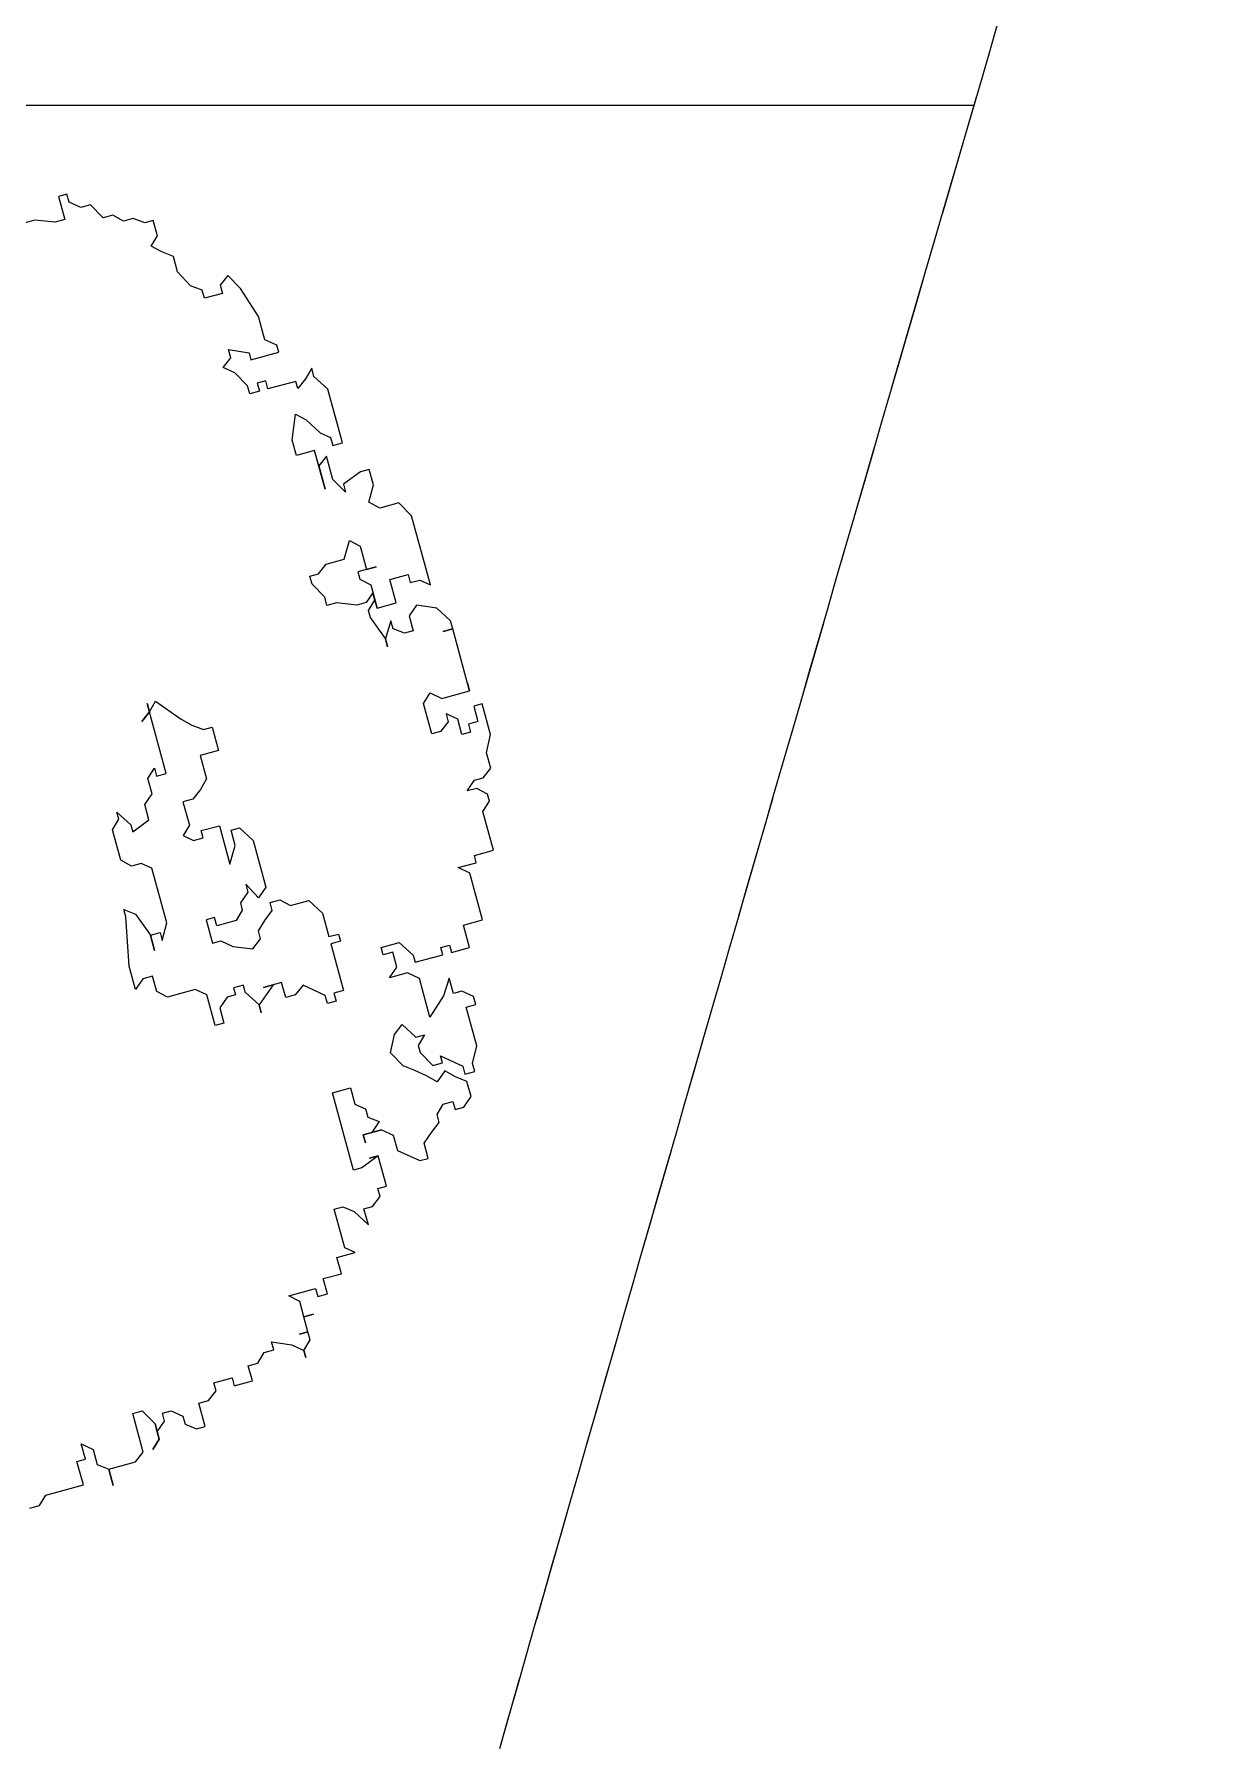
# Model space of a CAD drawing. Extents: x -30 to 1202, y 231 to 898.
# Drawn here: x 385.227 to 387.656, y 366.898 to 370.468 of the extents above; entities that cross this region are included whole.
import ezdxf

# ---------------------------------------------------------------- set-up
doc = ezdxf.new("R2010")
doc.units = 0
doc.header["$LTSCALE"] = 0.04
doc.linetypes.add('DASHED2', pattern=[9.525, 6.35, -3.175])
doc.layers.get('0').update_dxf_attribs({"linetype": 'CONTINUOUS'})
for name, color, linetype in [('0.2', 2, 'CONTINUOUS'), ('CONTORXXNP----00', 255, 'CONTINUOUS'), ('PISO', 1, 'CONTINUOUS'), ('PROYECCIÓN', 2, 'DASHED2')]:
    doc.layers.add(name, color=color, linetype=linetype)
doc.styles.get("Standard").update_dxf_attribs({"font": 'romans.shx'})

# ---------------------------------------------------------------- blocks, each defined once
blk = doc.blocks.new('ARB3')
at = {"color": 0}
for p, q in [((-0.487, -0.0708), (-0.487, -0.0777)), ((-0.487, -0.0777), (-0.4812, -0.0839)), ((-0.4812, -0.0839), (-0.4812, -0.1108)), ((-0.4812, -0.1108), (-0.4644, -0.1108)), ((-0.4644, -0.1108), (-0.4644, -0.1169)), ((-0.4644, -0.1169), (-0.4534, -0.1169)), ((-0.4534, -0.1169), (-0.4592, -0.1238)), ((-0.4754, -0.1308), (-0.487, -0.1308)), ((-0.487, -0.1308), (-0.4754, -0.1308)), ((-0.4702, -0.1238), (-0.4754, -0.1308)), ((-0.4754, -0.1308), (-0.4754, -0.15)), ((-0.4592, -0.1238), (-0.4702, -0.1238)), ((-0.4754, -0.15), (-0.4702, -0.1569)), ((-0.4702, -0.1569), (-0.4424, -0.1569)), ((-0.4644, -0.17), (-0.4702, -0.1638)), ((-0.4702, -0.1638), (-0.4644, -0.17)), ((-0.4424, -0.1638), (-0.4534, -0.17)), ((-0.4424, -0.1569), (-0.4424, -0.1638)), ((-0.4534, -0.17), (-0.4644, -0.17)), ((-0.4644, -0.17), (-0.4592, -0.17)), ((-0.4592, -0.17), (-0.4534, -0.1769)), ((-0.4534, -0.1769), (-0.4476, -0.1769)), ((-0.4476, -0.1769), (-0.4476, -0.1831)), ((-0.4592, -0.19), (-0.4644, -0.1969)), ((-0.4534, -0.19), (-0.4592, -0.19)), ((-0.4476, -0.1831), (-0.4534, -0.19)), ((-0.4644, -0.1969), (-0.4644, -0.2031)), ((-0.4644, -0.2031), (-0.4476, -0.2031)), ((-0.4476, -0.2031), (-0.4476, -0.21)), ((-0.4476, -0.21), (-0.4424, -0.2169)), ((-0.4424, -0.2169), (-0.4366, -0.2169)), ((-0.4366, -0.2169), (-0.4366, -0.23)), ((-0.4366, -0.23), (-0.4424, -0.23)), ((-0.4424, -0.23), (-0.4424, -0.243)), ((-0.1531, -0.243), (-0.1589, -0.2361)), ((-0.1589, -0.2361), (-0.1421, -0.2361)), ((-0.1421, -0.2361), (-0.1085, -0.243)), ((-0.4424, -0.243), (-0.4315, -0.243)), ((-0.4315, -0.243), (-0.4315, -0.25)), ((-0.1531, -0.25), (-0.1531, -0.243)), ((-0.1085, -0.243), (-0.1033, -0.243)), ((-0.1033, -0.243), (-0.1085, -0.25)), ((-0.4315, -0.25), (-0.4256, -0.2561)), ((-0.4256, -0.2561), (-0.4256, -0.263)), ((-0.1699, -0.2561), (-0.1641, -0.25)), ((-0.1699, -0.2761), (-0.1699, -0.2561)), ((-0.1641, -0.25), (-0.1531, -0.25)), ((-0.1253, -0.2561), (-0.1363, -0.2561)), ((-0.1363, -0.2561), (-0.1253, -0.2561)), ((-0.1085, -0.25), (-0.1253, -0.2561)), ((-0.1253, -0.2561), (-0.1253, -0.263)), ((-0.0756, -0.2561), (-0.0698, -0.25)), ((-0.0756, -0.263), (-0.0756, -0.2561)), ((-0.0698, -0.25), (-0.0478, -0.25)), ((-0.0478, -0.25), (-0.042, -0.2561)), ((-0.0368, -0.2561), (-0.0478, -0.263)), ((-0.042, -0.2561), (-0.0368, -0.2561)), ((-0.4256, -0.263), (-0.4198, -0.263)), ((-0.4198, -0.263), (-0.4256, -0.2761)), ((-0.1253, -0.263), (-0.1311, -0.263)), ((-0.1311, -0.263), (-0.1201, -0.2692)), ((-0.1201, -0.2692), (-0.0807, -0.2692)), ((-0.0807, -0.2692), (-0.0756, -0.263)), ((-0.0478, -0.263), (-0.053, -0.263)), ((-0.053, -0.263), (-0.0478, -0.2761)), ((-0.4315, -0.283), (-0.4366, -0.283)), ((-0.4366, -0.283), (-0.4315, -0.283)), ((-0.4256, -0.2761), (-0.4315, -0.283)), ((-0.4315, -0.283), (-0.4256, -0.2892)), ((-0.4198, -0.2892), (-0.4198, -0.283)), ((-0.4198, -0.283), (-0.4198, -0.2892)), ((-0.3979, -0.2892), (-0.3921, -0.283)), ((-0.3921, -0.283), (-0.3921, -0.3022)), ((-0.1976, -0.2892), (-0.1976, -0.283)), ((-0.1976, -0.283), (-0.1757, -0.283)), ((-0.1757, -0.283), (-0.1699, -0.2761)), ((-0.0478, -0.2761), (-0.0368, -0.2761)), ((-0.0368, -0.2761), (-0.031, -0.283)), ((-0.031, -0.283), (-0.02, -0.283)), ((-0.02, -0.283), (-0.0142, -0.2892)), ((-0.4256, -0.2892), (-0.4198, -0.2892)), ((-0.4198, -0.2892), (-0.4089, -0.2892)), ((-0.4089, -0.2892), (-0.4089, -0.2961)), ((-0.4089, -0.2961), (-0.4089, -0.2892)), ((-0.4089, -0.2892), (-0.3979, -0.2892)), ((-0.1867, -0.2892), (-0.1976, -0.2892)), ((-0.1809, -0.2961), (-0.1867, -0.2892)), ((-0.1809, -0.3022), (-0.1809, -0.2961)), ((-0.1253, -0.2961), (-0.1421, -0.2961)), ((-0.1421, -0.2961), (-0.1421, -0.3022)), ((-0.1253, -0.3022), (-0.1253, -0.2961)), ((-0.0646, -0.2961), (-0.0698, -0.3022)), ((-0.0588, -0.3022), (-0.0646, -0.2961)), ((-0.0142, -0.2892), (-0.02, -0.2892)), ((-0.02, -0.2892), (-0.02, -0.2961)), ((-0.02, -0.2961), (0.0304, -0.2961)), ((0.0245, -0.2961), (0.0194, -0.2892)), ((0.0194, -0.2892), (0.0245, -0.2961)), ((0.0304, -0.2961), (0.0245, -0.2961)), ((0.0245, -0.2961), (0.0304, -0.3022)), ((-0.3921, -0.3022), (-0.3979, -0.3022)), ((-0.3979, -0.3022), (-0.3979, -0.3092)), ((-0.3979, -0.3092), (-0.3869, -0.3092)), ((-0.3869, -0.3092), (-0.3869, -0.3222)), ((-0.1918, -0.3161), (-0.1809, -0.3092)), ((-0.1757, -0.3022), (-0.1809, -0.3022)), ((-0.1809, -0.3092), (-0.1757, -0.3092)), ((-0.1757, -0.3092), (-0.1757, -0.3022)), ((-0.1479, -0.3092), (-0.1531, -0.3222)), ((-0.1421, -0.3022), (-0.1479, -0.3092)), ((-0.1311, -0.3161), (-0.1311, -0.3022)), ((-0.1311, -0.3022), (-0.1253, -0.3022)), ((-0.0698, -0.3022), (-0.0698, -0.3092)), ((-0.0698, -0.3092), (-0.0646, -0.3092)), ((-0.0646, -0.3092), (-0.0646, -0.3222)), ((-0.042, -0.3022), (-0.0588, -0.3022)), ((-0.042, -0.3092), (-0.042, -0.3022)), ((-0.0368, -0.3161), (-0.042, -0.3092)), ((0.0304, -0.3022), (0.0136, -0.3161)), ((0.3695, -0.3222), (0.3746, -0.3092)), ((0.3746, -0.3092), (0.3746, -0.3022)), ((-0.1918, -0.3161), (-0.1976, -0.3161)), ((-0.1976, -0.3161), (-0.1918, -0.3161)), ((-0.1809, -0.3292), (-0.1918, -0.3161)), ((-0.1253, -0.3222), (-0.1311, -0.3161)), ((-0.031, -0.3222), (-0.0368, -0.3161)), ((0.0136, -0.3161), (0.0078, -0.3222)), ((-0.3869, -0.3222), (-0.3753, -0.3222)), ((-0.3753, -0.3222), (-0.3753, -0.3353)), ((-0.3753, -0.3353), (-0.3701, -0.3292)), ((-0.3701, -0.3292), (-0.3423, -0.3292)), ((-0.3423, -0.3292), (-0.3423, -0.3353)), ((-0.1809, -0.3353), (-0.1809, -0.3222)), ((-0.1809, -0.3222), (-0.1809, -0.3292)), ((-0.1809, -0.3292), (-0.1809, -0.3222)), ((-0.1809, -0.3222), (-0.1809, -0.3292)), ((-0.1531, -0.3222), (-0.1479, -0.3292)), ((-0.1479, -0.3292), (-0.1421, -0.3292)), ((-0.1421, -0.3292), (-0.1363, -0.3353)), ((-0.1201, -0.3222), (-0.1253, -0.3222)), ((-0.1143, -0.3292), (-0.1201, -0.3222)), ((-0.1201, -0.3353), (-0.1085, -0.3292)), ((-0.1085, -0.3292), (-0.1143, -0.3292)), ((-0.0646, -0.3222), (-0.0924, -0.3222)), ((-0.0924, -0.3222), (-0.0807, -0.3292)), ((-0.0807, -0.3292), (-0.0698, -0.3292)), ((-0.0698, -0.3292), (-0.0698, -0.3353)), ((-0.0142, -0.3222), (-0.031, -0.3222)), ((-0.0142, -0.3353), (-0.0142, -0.3222)), ((0.0078, -0.3222), (0.0026, -0.3292)), ((0.0026, -0.3292), (0.0026, -0.3353)), ((0.3695, -0.3292), (0.3695, -0.3222)), ((0.3862, -0.3292), (0.3695, -0.3292)), ((0.3862, -0.3353), (0.3862, -0.3292)), ((-0.3475, -0.3422), (-0.3591, -0.3492)), ((-0.3423, -0.3353), (-0.3475, -0.3422)), ((-0.1918, -0.3422), (-0.1918, -0.3353)), ((-0.1918, -0.3353), (-0.1809, -0.3353)), ((-0.1867, -0.3492), (-0.1918, -0.3422)), ((-0.1363, -0.3353), (-0.1311, -0.3422)), ((-0.1311, -0.3422), (-0.1253, -0.3422)), ((-0.1253, -0.3422), (-0.1253, -0.3492)), ((-0.1143, -0.3422), (-0.1201, -0.3353)), ((-0.0807, -0.3422), (-0.1143, -0.3422)), ((-0.0698, -0.3353), (-0.0807, -0.3422)), ((0.0026, -0.3353), (-0.0142, -0.3353)), ((0.3746, -0.3422), (0.3804, -0.3353)), ((0.3746, -0.3492), (0.3746, -0.3422)), ((0.3804, -0.3353), (0.3862, -0.3353)), ((-0.3591, -0.3492), (-0.3475, -0.3492)), ((-0.3475, -0.3492), (-0.3475, -0.3553)), ((-0.3475, -0.3553), (-0.3423, -0.3622)), ((-0.3197, -0.3553), (-0.3197, -0.3492)), ((-0.3197, -0.3492), (-0.2642, -0.3492)), ((-0.3146, -0.3684), (-0.3197, -0.3553)), ((-0.2642, -0.3492), (-0.2642, -0.3622)), ((-0.1976, -0.3622), (-0.1867, -0.3492)), ((-0.1253, -0.3492), (-0.1311, -0.3553)), ((-0.1311, -0.3553), (-0.1311, -0.3684)), ((0.3636, -0.3553), (0.3746, -0.3492)), ((0.3636, -0.3622), (0.3636, -0.3553)), ((-0.3423, -0.3622), (-0.3365, -0.3622)), ((-0.3365, -0.3622), (-0.3365, -0.3684)), ((-0.3365, -0.3684), (-0.3146, -0.3684)), ((-0.3146, -0.3684), (-0.3146, -0.3622)), ((-0.3146, -0.3622), (-0.3146, -0.3684)), ((-0.2978, -0.3622), (-0.3036, -0.3622)), ((-0.3036, -0.3622), (-0.2978, -0.3622)), ((-0.2978, -0.3684), (-0.2978, -0.3622)), ((-0.2978, -0.3622), (-0.2978, -0.3753)), ((-0.2919, -0.3753), (-0.2978, -0.3684)), ((-0.2868, -0.3684), (-0.2919, -0.3753)), ((-0.281, -0.3684), (-0.2868, -0.3684)), ((-0.2758, -0.3622), (-0.281, -0.3684)), ((-0.2642, -0.3622), (-0.2758, -0.3622)), ((-0.2035, -0.3684), (-0.2035, -0.3622)), ((-0.2035, -0.3622), (-0.1976, -0.3622)), ((-0.1976, -0.3684), (-0.2035, -0.3684)), ((-0.1976, -0.3753), (-0.1976, -0.3684)), ((-0.1311, -0.3684), (-0.1421, -0.3753)), ((0.3578, -0.3684), (0.3636, -0.3622)), ((0.3578, -0.3753), (0.3578, -0.3684)), ((-0.2978, -0.3753), (-0.3036, -0.3822)), ((-0.1641, -0.3753), (-0.1976, -0.3753)), ((-0.1641, -0.3822), (-0.1641, -0.3753)), ((-0.1421, -0.3753), (-0.1589, -0.3753)), ((-0.1589, -0.3753), (-0.1589, -0.3822)), ((0.3527, -0.3822), (0.3578, -0.3753)), ((-0.3146, -0.3822), (-0.3255, -0.3953)), ((-0.3036, -0.3822), (-0.3146, -0.3822)), ((-0.1589, -0.3822), (-0.1641, -0.3822)), ((0.3249, -0.3953), (0.3301, -0.3884)), ((0.3301, -0.3884), (0.3359, -0.3822)), ((0.3359, -0.3822), (0.3417, -0.3884)), ((0.3417, -0.3884), (0.3527, -0.3884)), ((0.3527, -0.3884), (0.3527, -0.3822)), ((-0.3255, -0.3953), (-0.3255, -0.4014)), ((-0.3255, -0.4014), (-0.3146, -0.4014)), ((-0.3146, -0.4014), (-0.3087, -0.4084)), ((-0.2642, -0.4084), (-0.259, -0.4014)), ((-0.259, -0.4014), (-0.248, -0.3953)), ((-0.248, -0.3953), (-0.2364, -0.4014)), ((-0.2364, -0.4014), (-0.2312, -0.4084)), ((0.2971, -0.4084), (0.3023, -0.4014)), ((0.3023, -0.4014), (0.3139, -0.3953)), ((0.3139, -0.3953), (0.3249, -0.3953)), ((-0.3087, -0.4084), (-0.3036, -0.4153)), ((-0.3036, -0.4153), (-0.2978, -0.4153)), ((-0.2978, -0.4153), (-0.2919, -0.4214)), ((-0.2758, -0.4214), (-0.27, -0.4153)), ((-0.27, -0.4153), (-0.2642, -0.4084)), ((-0.2532, -0.4153), (-0.2642, -0.4214)), ((-0.248, -0.4153), (-0.2532, -0.4153)), ((-0.2422, -0.4214), (-0.248, -0.4153)), ((-0.2312, -0.4084), (-0.2422, -0.4153)), ((-0.2422, -0.4153), (-0.2422, -0.4214)), ((-0.1976, -0.4214), (-0.1976, -0.4084)), ((-0.1976, -0.4084), (-0.1918, -0.4153)), ((-0.1918, -0.4153), (-0.1809, -0.4153)), ((-0.1809, -0.4153), (-0.1809, -0.4084)), ((-0.1809, -0.4084), (-0.1757, -0.4084)), ((-0.1757, -0.4084), (-0.1757, -0.4214)), ((0.2248, -0.4214), (0.2358, -0.4153)), ((0.2358, -0.4153), (0.2416, -0.4084)), ((0.2416, -0.4084), (0.2467, -0.4153)), ((0.2467, -0.4153), (0.2525, -0.4153)), ((0.2525, -0.4153), (0.2467, -0.4284)), ((0.2913, -0.4214), (0.2913, -0.4084)), ((0.2913, -0.4084), (0.2971, -0.4084)), ((-0.2919, -0.4284), (-0.2978, -0.4284)), ((-0.2978, -0.4284), (-0.2978, -0.4345)), ((-0.2919, -0.4214), (-0.2919, -0.4284)), ((-0.27, -0.4284), (-0.2758, -0.4214)), ((-0.2758, -0.4345), (-0.27, -0.4284)), ((-0.259, -0.4284), (-0.27, -0.4414)), ((-0.2642, -0.4214), (-0.2642, -0.4284)), ((-0.2642, -0.4284), (-0.259, -0.4284)), ((-0.2196, -0.4414), (-0.2312, -0.4284)), ((-0.2312, -0.4284), (-0.2035, -0.4284)), ((-0.2035, -0.4284), (-0.1976, -0.4214)), ((-0.1867, -0.4284), (-0.1918, -0.4284)), ((-0.1918, -0.4284), (-0.1918, -0.4484)), ((-0.1757, -0.4214), (-0.1867, -0.4284)), ((0.0691, -0.4345), (0.0801, -0.4284)), ((0.0801, -0.4284), (0.0859, -0.4284)), ((0.0859, -0.4284), (0.0859, -0.4345)), ((0.219, -0.4284), (0.219, -0.4214)), ((0.219, -0.4214), (0.2248, -0.4214)), ((0.2248, -0.4284), (0.219, -0.4284)), ((0.2248, -0.4345), (0.2248, -0.4284)), ((0.2467, -0.4284), (0.2416, -0.4284)), ((0.2416, -0.4284), (0.2416, -0.4484)), ((0.2971, -0.4214), (0.2913, -0.4214)), ((0.2913, -0.4345), (0.3023, -0.4284)), ((0.3023, -0.4284), (0.2971, -0.4214)), ((-0.2978, -0.4345), (-0.2919, -0.4414)), ((-0.281, -0.4414), (-0.2758, -0.4345)), ((0.0633, -0.4414), (0.0633, -0.4345)), ((0.0633, -0.4345), (0.0691, -0.4345)), ((0.0859, -0.4345), (0.0911, -0.4414)), ((0.219, -0.4545), (0.219, -0.4345)), ((0.219, -0.4345), (0.2248, -0.4345)), ((0.2693, -0.4414), (0.2913, -0.4345)), ((-0.2919, -0.4414), (-0.281, -0.4414)), ((-0.27, -0.4414), (-0.2758, -0.4414)), ((-0.2758, -0.4414), (-0.2758, -0.4484)), ((-0.2758, -0.4484), (-0.27, -0.4484)), ((-0.27, -0.4484), (-0.259, -0.4545)), ((-0.2086, -0.4484), (-0.2196, -0.4414)), ((-0.2196, -0.4545), (-0.2196, -0.4484)), ((-0.2196, -0.4484), (-0.2086, -0.4484)), ((-0.1918, -0.4484), (-0.1867, -0.4484)), ((-0.1867, -0.4484), (-0.1867, -0.4545)), ((0.0581, -0.4545), (0.0633, -0.4414)), ((0.0911, -0.4414), (0.0911, -0.4545)), ((0.1692, -0.4545), (0.1692, -0.4414)), ((0.1692, -0.4414), (0.1802, -0.4414)), ((0.1802, -0.4414), (0.197, -0.4484)), ((0.197, -0.4484), (0.1912, -0.4545)), ((0.2416, -0.4484), (0.2467, -0.4484)), ((0.2467, -0.4484), (0.2525, -0.4414)), ((0.2525, -0.4414), (0.2693, -0.4414)), ((-0.259, -0.4545), (-0.2312, -0.4545)), ((-0.2312, -0.4545), (-0.2312, -0.4614)), ((-0.2312, -0.4614), (-0.2254, -0.4614)), ((-0.2254, -0.4614), (-0.2196, -0.4545)), ((-0.1867, -0.4545), (-0.1918, -0.4545)), ((-0.1918, -0.4545), (-0.1918, -0.4676)), ((0.0304, -0.4676), (0.0472, -0.4614)), ((0.0472, -0.4614), (0.0523, -0.4614)), ((0.0523, -0.4614), (0.0581, -0.4676)), ((0.0581, -0.4614), (0.0581, -0.4545)), ((0.0633, -0.4676), (0.0581, -0.4614)), ((0.0749, -0.4614), (0.0691, -0.4676)), ((0.0801, -0.4614), (0.0749, -0.4614)), ((0.0801, -0.4745), (0.0801, -0.4614)), ((0.0911, -0.4545), (0.1027, -0.4614)), ((0.1027, -0.4614), (0.0969, -0.4676)), ((0.1356, -0.4676), (0.1466, -0.4614)), ((0.1582, -0.4545), (0.1415, -0.4545)), ((0.1415, -0.4545), (0.1692, -0.4545)), ((0.1466, -0.4614), (0.1634, -0.4614)), ((0.1634, -0.4614), (0.1582, -0.4545)), ((0.1802, -0.4614), (0.175, -0.4676)), ((0.1912, -0.4545), (0.1802, -0.4614)), ((0.219, -0.4614), (0.2138, -0.4545)), ((0.2138, -0.4545), (0.219, -0.4545)), ((0.2248, -0.4676), (0.219, -0.4614)), ((-0.1918, -0.4676), (-0.1757, -0.4676)), ((-0.1757, -0.4676), (-0.1757, -0.4814)), ((-0.1421, -0.4814), (-0.1363, -0.4745)), ((-0.1363, -0.4745), (-0.1363, -0.4876)), ((0.0304, -0.4676), (0.0245, -0.4676)), ((0.0245, -0.4676), (0.0304, -0.4676)), ((0.0413, -0.4745), (0.0304, -0.4676)), ((0.0304, -0.4814), (0.0355, -0.4745)), ((0.0355, -0.4745), (0.0413, -0.4745)), ((0.0691, -0.4676), (0.0523, -0.4676)), ((0.0523, -0.4676), (0.0523, -0.4814)), ((0.0581, -0.4676), (0.0633, -0.4676)), ((0.0969, -0.4676), (0.0801, -0.4676)), ((0.0801, -0.4676), (0.0801, -0.4745)), ((0.1415, -0.4676), (0.1356, -0.4676)), ((0.1466, -0.4814), (0.1415, -0.4676)), ((0.175, -0.4676), (0.1692, -0.4676)), ((0.1692, -0.4676), (0.1692, -0.4745)), ((0.1692, -0.4745), (0.208, -0.4745)), ((0.208, -0.4745), (0.219, -0.4676)), ((0.219, -0.4676), (0.2248, -0.4676)), ((-0.1757, -0.4814), (-0.1421, -0.4814)), ((-0.1363, -0.4876), (-0.1311, -0.4876)), ((-0.1311, -0.4876), (-0.1311, -0.5014)), ((-0.042, -0.4876), (-0.042, -0.4814)), ((-0.042, -0.4814), (-0.02, -0.4814)), ((-0.0368, -0.4945), (-0.042, -0.4876)), ((-0.02, -0.4814), (-0.0142, -0.4876)), ((-0.0142, -0.4876), (-0.02, -0.4945)), ((0.0304, -0.4876), (0.0304, -0.4814)), ((0.0413, -0.4876), (0.0304, -0.4876)), ((0.0472, -0.4945), (0.0413, -0.4876)), ((0.0523, -0.4814), (0.0691, -0.4814)), ((0.0691, -0.4814), (0.0691, -0.4945)), ((0.1188, -0.4876), (0.1247, -0.4814)), ((0.1188, -0.5014), (0.1188, -0.4876)), ((0.1247, -0.4814), (0.1356, -0.4876)), ((0.1356, -0.4876), (0.1466, -0.4876)), ((0.1466, -0.4876), (0.1466, -0.4814)), ((-0.0866, -0.5014), (-0.0866, -0.4945)), ((-0.0866, -0.4945), (-0.0807, -0.5014)), ((-0.0368, -0.5014), (-0.031, -0.4945)), ((-0.031, -0.4945), (-0.0368, -0.4945)), ((-0.02, -0.4945), (-0.02, -0.5145)), ((0.0413, -0.5076), (0.0472, -0.4945)), ((0.0691, -0.4945), (0.0633, -0.4945)), ((0.0633, -0.4945), (0.0633, -0.5014)), ((-0.1311, -0.5014), (-0.1033, -0.5014)), ((-0.1033, -0.5014), (-0.0975, -0.5076)), ((-0.0975, -0.5076), (-0.0924, -0.5076)), ((-0.0924, -0.5076), (-0.0866, -0.5014)), ((-0.0807, -0.5014), (-0.0807, -0.5076)), ((-0.0807, -0.5076), (-0.0756, -0.5145)), ((-0.0478, -0.5076), (-0.0478, -0.5014)), ((-0.0478, -0.5014), (-0.0368, -0.5014)), ((-0.042, -0.5076), (-0.0478, -0.5076)), ((-0.042, -0.5145), (-0.042, -0.5076)), ((0.0245, -0.5145), (0.0245, -0.5076)), ((0.0245, -0.5076), (0.0245, -0.5145)), ((0.0304, -0.5145), (0.0413, -0.5076)), ((0.0633, -0.5014), (0.0581, -0.5076)), ((0.0581, -0.5076), (0.1079, -0.5076)), ((0.1079, -0.5076), (0.1188, -0.5014)), ((-0.0756, -0.5145), (-0.0646, -0.5145)), ((-0.0646, -0.5145), (-0.053, -0.5206)), ((-0.053, -0.5206), (-0.031, -0.5206)), ((-0.031, -0.5145), (-0.042, -0.5145)), ((-0.031, -0.5206), (-0.031, -0.5145)), ((-0.02, -0.5145), (-0.0142, -0.5145)), ((-0.0142, -0.5145), (-0.02, -0.5145)), ((-0.02, -0.5145), (0.0245, -0.5145)), ((0.0245, -0.5145), (0.0304, -0.5145))]:
    blk.add_line(p, q, dxfattribs=at)
at = {"layer": 'CONTORXXNP----00'}
for p, q in [((-0.487, -0.0708), (-0.487, -0.0777)), ((-0.487, -0.0777), (-0.4812, -0.0839)), ((-0.4812, -0.0839), (-0.4812, -0.1108)), ((-0.4812, -0.1108), (-0.4644, -0.1108)), ((-0.4644, -0.1108), (-0.4644, -0.1169)), ((-0.4644, -0.1169), (-0.4534, -0.1169)), ((-0.4534, -0.1169), (-0.4592, -0.1238)), ((-0.4702, -0.1238), (-0.4754, -0.1308)), ((-0.4754, -0.1308), (-0.4754, -0.15)), ((-0.4592, -0.1238), (-0.4702, -0.1238)), ((-0.4754, -0.15), (-0.4702, -0.1569)), ((-0.4702, -0.1569), (-0.4424, -0.1569)), ((-0.4424, -0.1638), (-0.4534, -0.17)), ((-0.4424, -0.1569), (-0.4424, -0.1638)), ((-0.4592, -0.17), (-0.4534, -0.17)), ((-0.4592, -0.17), (-0.4534, -0.1769)), ((-0.4534, -0.1769), (-0.4476, -0.1769)), ((-0.4476, -0.1769), (-0.4476, -0.1831)), ((-0.4592, -0.19), (-0.4644, -0.1969)), ((-0.4534, -0.19), (-0.4592, -0.19)), ((-0.4476, -0.1831), (-0.4534, -0.19)), ((-0.4644, -0.1969), (-0.4644, -0.2031)), ((-0.4644, -0.2031), (-0.4476, -0.2031)), ((-0.4476, -0.2031), (-0.4476, -0.21)), ((-0.4476, -0.21), (-0.4424, -0.2169)), ((-0.4424, -0.2169), (-0.4366, -0.2169)), ((-0.4366, -0.2169), (-0.4366, -0.23)), ((-0.4424, -0.23), (-0.4424, -0.243)), ((-0.4366, -0.23), (-0.4424, -0.23)), ((-0.4424, -0.243), (-0.4315, -0.243)), ((-0.4315, -0.243), (-0.4315, -0.25)), ((-0.4315, -0.25), (-0.4256, -0.2561)), ((-0.4256, -0.2561), (-0.4256, -0.263)), ((-0.4198, -0.263), (-0.4256, -0.2761)), ((-0.4256, -0.263), (-0.4198, -0.263)), ((-0.4256, -0.2761), (-0.4315, -0.283)), ((-0.4315, -0.283), (-0.4256, -0.2892)), ((-0.3979, -0.2892), (-0.3921, -0.283)), ((-0.3921, -0.283), (-0.3921, -0.3022)), ((-0.4256, -0.2892), (-0.4198, -0.2892)), ((-0.4198, -0.2892), (-0.4089, -0.2892)), ((-0.4089, -0.2892), (-0.3979, -0.2892)), ((-0.3979, -0.3022), (-0.3979, -0.3092)), ((-0.3921, -0.3022), (-0.3979, -0.3022)), ((-0.3979, -0.3092), (-0.3869, -0.3092)), ((-0.3869, -0.3092), (-0.3869, -0.3222)), ((0.3695, -0.3222), (0.3746, -0.3092)), ((0.3746, -0.3092), (0.3746, -0.3022)), ((-0.3869, -0.3222), (-0.3753, -0.3222)), ((-0.3753, -0.3222), (-0.3753, -0.3353)), ((-0.3753, -0.3353), (-0.3701, -0.3292)), ((-0.3701, -0.3292), (-0.3423, -0.3292)), ((-0.3423, -0.3292), (-0.3423, -0.3353)), ((0.3695, -0.3292), (0.3695, -0.3222)), ((0.3862, -0.3292), (0.3695, -0.3292)), ((0.3862, -0.3353), (0.3862, -0.3292)), ((-0.3475, -0.3422), (-0.3591, -0.3492)), ((-0.3423, -0.3353), (-0.3475, -0.3422)), ((0.3746, -0.3422), (0.3804, -0.3353)), ((0.3746, -0.3492), (0.3746, -0.3422)), ((0.3804, -0.3353), (0.3862, -0.3353)), ((-0.3591, -0.3492), (-0.3475, -0.3492)), ((-0.3475, -0.3492), (-0.3475, -0.3553)), ((-0.3475, -0.3553), (-0.3423, -0.3622)), ((-0.3197, -0.3492), (-0.2642, -0.3492)), ((-0.3197, -0.3553), (-0.3197, -0.3492)), ((-0.3146, -0.3684), (-0.3197, -0.3553)), ((-0.2642, -0.3492), (-0.2642, -0.3622)), ((0.3636, -0.3553), (0.3746, -0.3492)), ((0.3636, -0.3622), (0.3636, -0.3553)), ((-0.3423, -0.3622), (-0.3365, -0.3622)), ((-0.3365, -0.3622), (-0.3365, -0.3684)), ((-0.3365, -0.3684), (-0.3146, -0.3684)), ((-0.2978, -0.3753), (-0.2978, -0.3684)), ((-0.2919, -0.3753), (-0.2978, -0.3684)), ((-0.2868, -0.3684), (-0.2919, -0.3753)), ((-0.281, -0.3684), (-0.2868, -0.3684)), ((-0.2758, -0.3622), (-0.281, -0.3684)), ((-0.2642, -0.3622), (-0.2758, -0.3622)), ((0.3578, -0.3684), (0.3636, -0.3622)), ((0.3578, -0.3753), (0.3578, -0.3684)), ((-0.2978, -0.3753), (-0.3036, -0.3822)), ((0.3527, -0.3822), (0.3578, -0.3753)), ((-0.3146, -0.3822), (-0.3255, -0.3953)), ((-0.3036, -0.3822), (-0.3146, -0.3822)), ((0.3249, -0.3953), (0.3301, -0.3884)), ((0.3301, -0.3884), (0.3359, -0.3822)), ((0.3359, -0.3822), (0.3417, -0.3884)), ((0.3417, -0.3884), (0.3527, -0.3884)), ((0.3527, -0.3884), (0.3527, -0.3822)), ((-0.3255, -0.3953), (-0.3255, -0.4014)), ((-0.3255, -0.4014), (-0.3146, -0.4014)), ((-0.3146, -0.4014), (-0.3087, -0.4084)), ((-0.2642, -0.4084), (-0.259, -0.4014)), ((-0.259, -0.4014), (-0.248, -0.3953)), ((-0.248, -0.3953), (-0.2364, -0.4014)), ((-0.2364, -0.4014), (-0.2312, -0.4084)), ((0.2971, -0.4084), (0.3023, -0.4014)), ((0.3023, -0.4014), (0.3139, -0.3953)), ((0.3139, -0.3953), (0.3249, -0.3953)), ((-0.3087, -0.4084), (-0.3036, -0.4153)), ((-0.3036, -0.4153), (-0.2978, -0.4153)), ((-0.2978, -0.4153), (-0.2919, -0.4214)), ((-0.2758, -0.4214), (-0.27, -0.4153)), ((-0.27, -0.4153), (-0.2642, -0.4084)), ((-0.2532, -0.4153), (-0.2642, -0.4214)), ((-0.248, -0.4153), (-0.2532, -0.4153)), ((-0.2422, -0.4214), (-0.248, -0.4153)), ((-0.2312, -0.4084), (-0.2422, -0.4153)), ((-0.2422, -0.4153), (-0.2422, -0.4214)), ((-0.1976, -0.4084), (-0.1918, -0.4153)), ((-0.1976, -0.4214), (-0.1976, -0.4084)), ((-0.1918, -0.4153), (-0.1809, -0.4153)), ((-0.1809, -0.4084), (-0.1757, -0.4084)), ((-0.1809, -0.4153), (-0.1809, -0.4084)), ((-0.1757, -0.4084), (-0.1757, -0.4214)), ((0.2248, -0.4214), (0.2358, -0.4153)), ((0.2358, -0.4153), (0.2416, -0.4084)), ((0.2416, -0.4084), (0.2467, -0.4153)), ((0.2525, -0.4153), (0.2467, -0.4284)), ((0.2467, -0.4153), (0.2525, -0.4153)), ((0.2913, -0.4084), (0.2971, -0.4084)), ((0.2913, -0.4214), (0.2913, -0.4084)), ((-0.2978, -0.4284), (-0.2978, -0.4345)), ((-0.2919, -0.4284), (-0.2978, -0.4284)), ((-0.2919, -0.4214), (-0.2919, -0.4284)), ((-0.27, -0.4284), (-0.2758, -0.4214)), ((-0.2758, -0.4345), (-0.27, -0.4284)), ((-0.259, -0.4284), (-0.27, -0.4414)), ((-0.2642, -0.4214), (-0.2642, -0.4284)), ((-0.2642, -0.4284), (-0.259, -0.4284)), ((-0.2312, -0.4284), (-0.2035, -0.4284)), ((-0.2196, -0.4414), (-0.2312, -0.4284)), ((-0.2035, -0.4284), (-0.1976, -0.4214)), ((-0.1918, -0.4284), (-0.1918, -0.4484)), ((-0.1867, -0.4284), (-0.1918, -0.4284)), ((-0.1757, -0.4214), (-0.1867, -0.4284)), ((0.219, -0.4214), (0.2248, -0.4214)), ((0.219, -0.4284), (0.219, -0.4214)), ((0.2248, -0.4284), (0.219, -0.4284)), ((0.2248, -0.4345), (0.2248, -0.4284)), ((0.2416, -0.4284), (0.2416, -0.4484)), ((0.2467, -0.4284), (0.2416, -0.4284)), ((0.2971, -0.4214), (0.2913, -0.4214)), ((0.2913, -0.4345), (0.3023, -0.4284)), ((0.3023, -0.4284), (0.2971, -0.4214)), ((-0.2978, -0.4345), (-0.2919, -0.4414)), ((-0.281, -0.4414), (-0.2758, -0.4345)), ((0.219, -0.4345), (0.2248, -0.4345)), ((0.219, -0.4545), (0.219, -0.4345)), ((0.2693, -0.4414), (0.2913, -0.4345)), ((-0.2919, -0.4414), (-0.281, -0.4414)), ((-0.2758, -0.4414), (-0.2758, -0.4484)), ((-0.27, -0.4414), (-0.2758, -0.4414)), ((-0.2758, -0.4484), (-0.27, -0.4484)), ((-0.27, -0.4484), (-0.259, -0.4545)), ((-0.2086, -0.4484), (-0.2196, -0.4414)), ((-0.2196, -0.4484), (-0.2086, -0.4484)), ((-0.2196, -0.4545), (-0.2196, -0.4484)), ((-0.1918, -0.4484), (-0.1867, -0.4484)), ((-0.1867, -0.4484), (-0.1867, -0.4545)), ((0.1692, -0.4414), (0.1802, -0.4414)), ((0.1692, -0.4545), (0.1692, -0.4414)), ((0.1802, -0.4414), (0.197, -0.4484)), ((0.197, -0.4484), (0.1912, -0.4545)), ((0.2416, -0.4484), (0.2467, -0.4484)), ((0.2467, -0.4484), (0.2525, -0.4414)), ((0.2525, -0.4414), (0.2693, -0.4414)), ((-0.259, -0.4545), (-0.2312, -0.4545)), ((-0.2312, -0.4545), (-0.2312, -0.4614)), ((-0.2312, -0.4614), (-0.2254, -0.4614)), ((-0.2254, -0.4614), (-0.2196, -0.4545)), ((-0.1918, -0.4545), (-0.1918, -0.4676)), ((-0.1867, -0.4545), (-0.1918, -0.4545)), ((0.0304, -0.4676), (0.0472, -0.4614)), ((0.0472, -0.4614), (0.0523, -0.4614)), ((0.0523, -0.4614), (0.0581, -0.4676)), ((0.1356, -0.4676), (0.1466, -0.4614)), ((0.1466, -0.4614), (0.1634, -0.4614)), ((0.1582, -0.4545), (0.1692, -0.4545)), ((0.1634, -0.4614), (0.1582, -0.4545)), ((0.1802, -0.4614), (0.175, -0.4676)), ((0.1912, -0.4545), (0.1802, -0.4614)), ((0.2138, -0.4545), (0.219, -0.4545)), ((0.219, -0.4614), (0.2138, -0.4545)), ((0.2248, -0.4676), (0.219, -0.4614)), ((-0.1918, -0.4676), (-0.1757, -0.4676)), ((-0.1757, -0.4676), (-0.1757, -0.4814)), ((-0.1421, -0.4814), (-0.1363, -0.4745)), ((-0.1363, -0.4745), (-0.1363, -0.4876)), ((0.0413, -0.4745), (0.0304, -0.4676)), ((0.0304, -0.4814), (0.0355, -0.4745)), ((0.0355, -0.4745), (0.0413, -0.4745)), ((0.0523, -0.4676), (0.0581, -0.4676)), ((0.0523, -0.4676), (0.0523, -0.4814)), ((0.1415, -0.4676), (0.1356, -0.4676)), ((0.1466, -0.4814), (0.1415, -0.4676)), ((0.1692, -0.4676), (0.1692, -0.4745)), ((0.175, -0.4676), (0.1692, -0.4676)), ((0.1692, -0.4745), (0.208, -0.4745)), ((0.208, -0.4745), (0.219, -0.4676)), ((0.219, -0.4676), (0.2248, -0.4676)), ((-0.1757, -0.4814), (-0.1421, -0.4814)), ((-0.1363, -0.4876), (-0.1311, -0.4876)), ((-0.1311, -0.4876), (-0.1311, -0.5014)), ((-0.042, -0.4814), (-0.02, -0.4814)), ((-0.042, -0.4876), (-0.042, -0.4814)), ((-0.0368, -0.4945), (-0.042, -0.4876)), ((-0.02, -0.4814), (-0.0142, -0.4876)), ((-0.0142, -0.4876), (-0.02, -0.4945)), ((0.0304, -0.4876), (0.0304, -0.4814)), ((0.0413, -0.4876), (0.0304, -0.4876)), ((0.0472, -0.4945), (0.0413, -0.4876)), ((0.0523, -0.4814), (0.0691, -0.4814)), ((0.0691, -0.4814), (0.0691, -0.4945)), ((0.1188, -0.4876), (0.1247, -0.4814)), ((0.1188, -0.5014), (0.1188, -0.4876)), ((0.1247, -0.4814), (0.1356, -0.4876)), ((0.1356, -0.4876), (0.1466, -0.4876)), ((0.1466, -0.4876), (0.1466, -0.4814)), ((-0.0866, -0.4945), (-0.0807, -0.5014)), ((-0.0866, -0.5014), (-0.0866, -0.4945)), ((-0.031, -0.4945), (-0.0368, -0.4945)), ((-0.0368, -0.5014), (-0.031, -0.4945)), ((-0.02, -0.4945), (-0.02, -0.5145)), ((0.0413, -0.5076), (0.0472, -0.4945)), ((0.0633, -0.4945), (0.0633, -0.5014)), ((0.0691, -0.4945), (0.0633, -0.4945)), ((-0.1311, -0.5014), (-0.1033, -0.5014)), ((-0.1033, -0.5014), (-0.0975, -0.5076)), ((-0.0975, -0.5076), (-0.0924, -0.5076)), ((-0.0924, -0.5076), (-0.0866, -0.5014)), ((-0.0807, -0.5014), (-0.0807, -0.5076)), ((-0.0807, -0.5076), (-0.0756, -0.5145)), ((-0.0478, -0.5014), (-0.0368, -0.5014)), ((-0.0478, -0.5076), (-0.0478, -0.5014)), ((-0.042, -0.5076), (-0.0478, -0.5076)), ((-0.042, -0.5145), (-0.042, -0.5076)), ((0.0304, -0.5145), (0.0413, -0.5076)), ((0.0633, -0.5014), (0.0581, -0.5076)), ((0.0581, -0.5076), (0.1079, -0.5076)), ((0.1079, -0.5076), (0.1188, -0.5014)), ((-0.0756, -0.5145), (-0.0646, -0.5145)), ((-0.0646, -0.5145), (-0.053, -0.5206)), ((-0.053, -0.5206), (-0.031, -0.5206)), ((-0.031, -0.5145), (-0.042, -0.5145)), ((-0.031, -0.5206), (-0.031, -0.5145)), ((-0.02, -0.5145), (0.0245, -0.5145)), ((-0.0142, -0.5145), (-0.02, -0.5145)), ((-0.02, -0.5145), (-0.0142, -0.5145)), ((0.0245, -0.5145), (0.0304, -0.5145))]:
    blk.add_line(p, q, dxfattribs=at)
at = {"flags": 11}
blk.add_attdef('CENTROIDE', (-0.1114, -0.0329), '', height=0.0504, dxfattribs=at)

msp = doc.modelspace()

# ---------------------------------------------------------------- linework, layer by layer
at = {"layer": '0.2'}
msp.add_arc((1012.7612, 187.8188), 651.6547, 163.2990595, 164.0494816, dxfattribs=at)
at = {"layer": 'PISO'}
msp.add_line((387.1838, 370.3199), (375.277, 370.3199), dxfattribs=at)
at = {"layer": 'PROYECCIÓN'}
msp.add_arc((1012.7612, 187.8188), 651.6547, 163.2990595, 164.0494816, dxfattribs=at)

# ---------------------------------------------------------------- block references
at = {"layer": 'PISO', "xscale": 3, "yscale": 3, "zscale": 3, "rotation": 105.2432589393122}
msp.add_blockref('ARB3', (384.6286, 368.7529), dxfattribs=at)

doc.saveas('drawing.dxf')
